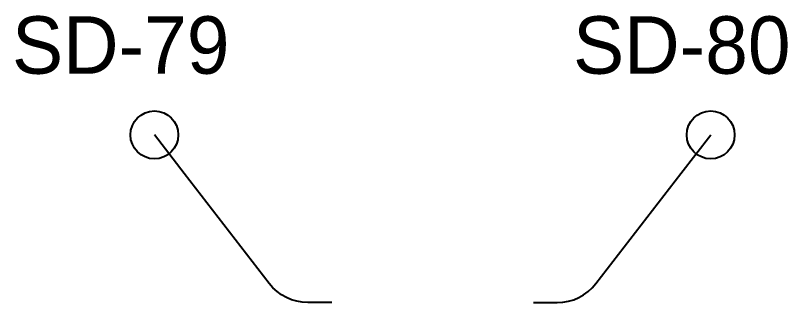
# Model space of a CAD drawing. Header units: metres. Extents: x 0.1 to 41.9, y 0.9 to 39.
# Drawn here: x 37.016 to 41.858, y 29.041 to 30.84 of the extents above; entities that cross this region are included whole.
import ezdxf

# ---------------------------------------------------------------- set-up
doc = ezdxf.new("R2010")
doc.units = ezdxf.units.M
for name, color, linetype in [('BSA_BRANCH_AXIS', 5, 'Continuous'), ('BSA_BRANCH_LABEL', 3, 'Continuous'), ('BSA_TERMINAL_CENTRE', 3, 'Continuous')]:
    doc.layers.add(name, color=color, linetype=linetype)

msp = doc.modelspace()

# ---------------------------------------------------------------- linework, layer by layer
at = {"layer": 'BSA_BRANCH_AXIS'}
for points in [[(38.999, 29.0408), (38.849, 29.0408, -0.232198), (38.6078, 29.1592), (38.0735, 29.8503), (37.8871, 30.0914)], [(40.2643, 29.0408), (40.4143, 29.0408, 0.232198), (40.6554, 29.1592), (41.1898, 29.8503), (41.3762, 30.0914)]]:
    msp.add_lwpolyline(points, format="xyb", dxfattribs=at)
at = {"layer": 'BSA_TERMINAL_CENTRE'}
for centre in [(37.8871, 30.0914), (41.3762, 30.0914)]:
    msp.add_circle(centre, 0.15, dxfattribs=at)

# ---------------------------------------------------------------- texts
at = {"layer": 'BSA_BRANCH_LABEL'}
for s, p in [('SD-79', (36.9937, 30.4748)), ('SD-80', (40.5126, 30.4748))]:
    msp.add_text(s, height=0.36, dxfattribs=at).set_placement(p)

doc.saveas('drawing.dxf')
